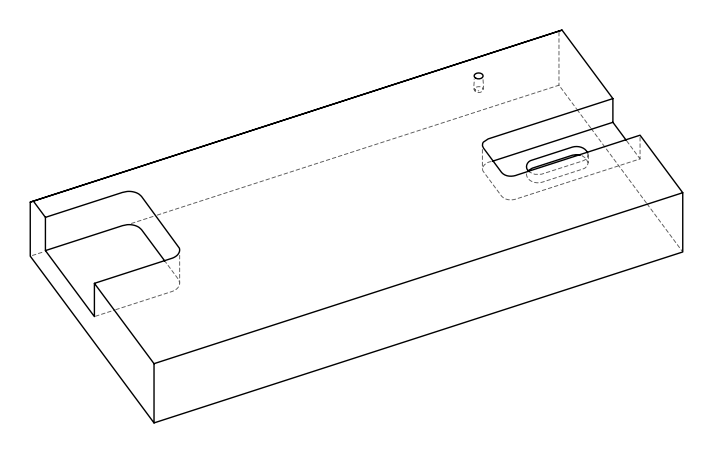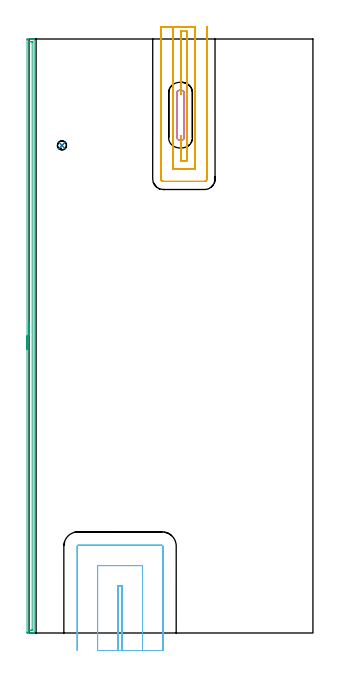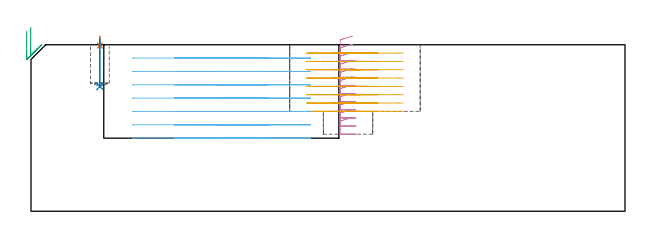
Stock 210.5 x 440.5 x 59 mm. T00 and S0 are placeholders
(PLAN: 6 operations, 4 tool changes, 30.8 min)
(1 SPOT_DRILL | STEP1POCKET | NXT0321_9005460120000 | 0.03 min | 0 mm3)
(2 DRILL_BLIND_HOLE_INTO_CENTER | STEP1POCKET | NXT0301_038 | 0.07 min | 487 mm3)
(3 AREA_MILL | FG_CHAMFER_SURFACE | UGT0205_001 | 7.24 min | 5956 mm3)
(4 MILL_RECTANGULAR_POCKET | POCKET_RECTANGULAR_STRAIGHT | NXT0201_011 | Follow Part, ap 3, ae 75% | 2.84 min | 25381 mm3)
(5 MILL_SLOT | SLOT_PARTIAL_RECTANGULAR | NXT0201_011 | Follow Part, ap 3, ae 75% | 11.84 min | 102211 mm3)
(6 MILL_SLOT_1 | SLOT_PARTIAL_RECTANGULAR_1 | UGT0201_094 | Follow Part, ap 5, ae 75% | 8.83 min | 205247 mm3)
(TOOL NXT0321_9005460120000 | NC Spot Drill, 142deg, 12mm, Carbide, Uncoated | D12 PA142 FL30 Z2)
(TOOL NXT0301_038 | Carbide Drill 6.7mm [860.1-0670-034A1-MM 2214] | D6.7 PA140 FL53 Z2)
(TOOL UGT0205_001 | Chamfer Mill 20 x 3 x 45 deg. | D20 FL50 Z2)
(TOOL NXT0201_011 | ENDMILL 12mm [2P460-1200-NA 1630] | D12 FL38 Z6)
(TOOL UGT0201_094 | End mill 20 mm | D20 FL38 Z4)
(OP 1 SPOT_DRILL)
G17 G21 G94 G90
T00 M6
G54
G17 G0 G90 X24.4 Y361.6 S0 M3
G43 Z69. H0
G94 G81 G98 Z58.712 F250. R62.
G80
M5
M2
(OP 2 DRILL_BLIND_HOLE_INTO_CENTER)
G17 G21 G94 G90
T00 M6
G54
G17 G0 G90 X24.4 Y361.6 S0 M3
G43 Z69. H1
G94 G81 G98 Z44.2 F250. R61.
G80
M5
M2
(OP 3 AREA_MILL)
G17 G21 G94 G90
T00 M6
G54
G17 G0 G90 X-1.5 Y210.25 S1061 M3
G43 Z69. H0
Z63.8
G94 G1 Y210.288 Z62.928 F250.
Y210.402 Z62.064
Y210.591 Z61.212
Y210.853 Z60.38
Y211.187 Z59.574
Y211.59 Z58.8
Y212.058 Z58.064
Y212.59 Z57.372
Y213.179 Z56.729
Y213.822 Z56.14
Y214.514 Z55.608
Y215.25 Z55.14
Y216.024 Z54.737
Y216.83 Z54.403
Y217.662 Z54.141
Y218.513 Z53.952
Y219.378 Z53.838
Y220.25 Z53.8
X-1.499 Y439.889 Z53.801
X-1.496 Y440.296 Z53.802
X-1.491 Y440.49 Z53.805
X-1.095 Y440.5 Z54.2
X0.661 Z55.955
X1.216 Z56.512
X1.539 Z56.835
X2.094 Z57.39
X2.417 Z57.712
X3.064 Z58.364
X3.402 Z58.701
X3.553 Y440.498 Z58.845
X3.698 Y440.49 Z58.988
X3.7 Y440.335 Z59.
Y0.164
X3.698 Y0.01 Z58.988
X3.553 Y0.002 Z58.845
X3.402 Y0. Z58.701
X3.064 Z58.363
X2.417 Z57.712
X1.216 Z56.512
X0.661 Z55.955
X-1.095 Y0.001 Z54.2
X-1.321 Y0.004 Z53.975
X-1.491 Y0.01 Z53.805
X-1.496 Y0.203 Z53.801
X-1.499 Y0.611
X-1.5 Y220.25 Z53.8
X-0.086 Z55.214
X-0.085 Y437.969 Z55.215
X-0.084 Y438.103 Z55.216
X-0.079 Y438.473 Z55.221
X0.279 Y438.492 Z55.579
X0.661 Y438.497 Z55.961
X1.149 Y438.5 Z56.449
X1.539 Z56.839
X2.241 Y438.498 Z57.541
X2.273 Y438.494 Z57.573
X2.28 Y438.491 Z57.58
X2.282 Y438.485 Z57.582
X2.284 Y438.458 Z57.584
X2.285 Y438.237 Z57.585
X2.286 Y438.103 Z57.586
X2.285 Y2.531 Z57.585
X2.284 Y2.397 Z57.584
X2.279 Y2.027 Z57.579
X1.921 Y2.008 Z57.221
X1.539 Y2.003 Z56.839
X1.051 Y2. Z56.351
X0.661 Z55.961
X-0.041 Y2.002 Z55.259
X-0.073 Y2.005 Z55.227
X-0.08 Y2.009 Z55.22
X-0.082 Y2.015 Z55.218
X-0.084 Y2.042 Z55.216
X-0.086 Y2.263 Z55.214
Y2.397
Y220.25
Y221.122 Z55.252
Y221.986 Z55.366
Y222.838 Z55.555
Y223.67 Z55.817
Y224.476 Z56.151
Y225.25 Z56.554
Y225.986 Z57.023
Y226.678 Z57.554
Y227.321 Z58.143
Y227.91 Z58.786
Y228.441 Z59.479
Y228.91 Z60.214
Y229.313 Z60.988
Y229.647 Z61.794
Y229.909 Z62.626
Y230.098 Z63.478
Y230.212 Z64.343
Y230.25 Z65.214
G0 Z69.
M5
M2
(OP 4 MILL_RECTANGULAR_POCKET)
G17 G21 G94 G90
T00 M6
G54
G17 G0 G90 X113.941 Y402.245 S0 M3
G43 Z69. H1
Z62.
G94 G1 X113.719 Y402.333 Z61.936 F250.
X113.338 Y402.4 Z61.832
X111.362 Z61.303
X110.981 Y402.333 Z61.199
X110.621 Y402.19 Z61.095
X110.297 Y401.977 Z60.991
X110.023 Y401.703 Z60.888
X109.81 Y401.379 Z60.784
X109.667 Y401.019 Z60.68
X109.6 Y400.638 Z60.576
Y400.5 Z60.539
Y384. Z56.118
Y367.5 F500.
G3 X111.5 Y365.6 R1.9
G1 X113.2
G3 X115.1 Y367.5 R1.9
G1 Y400.5
G3 X113.2 Y402.4 R1.9
G1 X111.5
G3 X109.6 Y400.5 R1.9
G1 Y384.
Y383.
G0 X113.941 Y402.245 Z59.118
G1 X113.719 Y402.333 Z59.054 F250.
X113.338 Y402.4 Z58.95
X111.362 Z58.421
X110.981 Y402.333 Z58.317
X110.621 Y402.19 Z58.213
X110.297 Y401.977 Z58.11
X110.023 Y401.703 Z58.006
X109.81 Y401.379 Z57.902
X109.667 Y401.019 Z57.798
X109.6 Y400.638 Z57.694
Y400.5 Z57.657
Y384. Z53.236
Y367.5 F500.
G3 X111.5 Y365.6 R1.9
G1 X113.2
G3 X115.1 Y367.5 R1.9
G1 Y400.5
G3 X113.2 Y402.4 R1.9
G1 X111.5
G3 X109.6 Y400.5 R1.9
G1 Y384.
Y383.
G0 X113.941 Y402.245 Z56.236
G1 X113.719 Y402.333 Z56.172 F250.
X113.338 Y402.4 Z56.069
X111.362 Z55.539
X110.981 Y402.333 Z55.435
X110.621 Y402.19 Z55.332
X110.297 Y401.977 Z55.228
X110.023 Y401.703 Z55.124
X109.81 Y401.379 Z55.02
X109.667 Y401.019 Z54.916
X109.6 Y400.638 Z54.813
Y400.5 Z54.776
Y384. Z50.354
Y367.5 F500.
G3 X111.5 Y365.6 R1.9
G1 X113.2
G3 X115.1 Y367.5 R1.9
G1 Y400.5
G3 X113.2 Y402.4 R1.9
G1 X111.5
G3 X109.6 Y400.5 R1.9
G1 Y384.
Y383.
G0 X113.941 Y402.245 Z53.354
G1 X113.719 Y402.333 Z53.291 F250.
X113.338 Y402.4 Z53.187
X111.362 Z52.657
X110.981 Y402.333 Z52.554
X110.621 Y402.19 Z52.45
X110.297 Y401.977 Z52.346
X110.023 Y401.703 Z52.242
X109.81 Y401.379 Z52.138
X109.667 Y401.019 Z52.035
X109.6 Y400.638 Z51.931
Y400.5 Z51.894
Y384. Z47.473
Y367.5 F500.
G3 X111.5 Y365.6 R1.9
G1 X113.2
G3 X115.1 Y367.5 R1.9
G1 Y400.5
G3 X113.2 Y402.4 R1.9
G1 X111.5
G3 X109.6 Y400.5 R1.9
G1 Y384.
Y383.
G0 X113.941 Y402.245 Z50.473
G1 X113.719 Y402.333 Z50.409 F250.
X113.338 Y402.4 Z50.305
X111.362 Z49.776
X110.981 Y402.333 Z49.672
X110.621 Y402.19 Z49.568
X110.297 Y401.977 Z49.464
X110.023 Y401.703 Z49.36
X109.81 Y401.379 Z49.257
X109.667 Y401.019 Z49.153
X109.6 Y400.638 Z49.049
Y400.5 Z49.012
Y384. Z44.591
Y367.5 F500.
G3 X111.5 Y365.6 R1.9
G1 X113.2
G3 X115.1 Y367.5 R1.9
G1 Y400.5
G3 X113.2 Y402.4 R1.9
G1 X111.5
G3 X109.6 Y400.5 R1.9
G1 Y384.
Y383.
G0 X113.941 Y402.245 Z47.591
G1 X113.719 Y402.333 Z47.527 F250.
X113.338 Y402.4 Z47.423
X111.362 Z46.894
X110.981 Y402.333 Z46.79
X110.621 Y402.19 Z46.686
X110.297 Y401.977 Z46.582
X110.023 Y401.703 Z46.479
X109.81 Y401.379 Z46.375
X109.667 Y401.019 Z46.271
X109.6 Y400.638 Z46.167
Y400.5 Z46.13
Y384. Z41.709
Y367.5 F500.
G3 X111.5 Y365.6 R1.9
G1 X113.2
G3 X115.1 Y367.5 R1.9
G1 Y400.5
G3 X113.2 Y402.4 R1.9
G1 X111.5
G3 X109.6 Y400.5 R1.9
G1 Y384.
Y383.
G0 X113.941 Y402.245 Z44.709
G1 X113.719 Y402.333 Z44.645 F250.
X113.338 Y402.4 Z44.541
X111.362 Z44.012
X110.981 Y402.333 Z43.908
X110.621 Y402.19 Z43.804
X110.297 Y401.977 Z43.701
X110.023 Y401.703 Z43.597
X109.81 Y401.379 Z43.493
X109.667 Y401.019 Z43.389
X109.6 Y400.638 Z43.285
Y400.5 Z43.248
Y384. Z38.827
Y367.5 F500.
G3 X111.5 Y365.6 R1.9
G1 X113.2
G3 X115.1 Y367.5 R1.9
G1 Y400.5
G3 X113.2 Y402.4 R1.9
G1 X111.5
G3 X109.6 Y400.5 R1.9
G1 Y384.
Y383.
G0 X113.941 Y402.245 Z41.827
G1 X113.719 Y402.333 Z41.763 F250.
X113.338 Y402.4 Z41.66
X111.362 Z41.13
X110.981 Y402.333 Z41.026
X110.621 Y402.19 Z40.923
X110.297 Y401.977 Z40.819
X110.023 Y401.703 Z40.715
X109.81 Y401.379 Z40.611
X109.667 Y401.019 Z40.507
X109.6 Y400.638 Z40.404
Y400.5 Z40.367
Y384. Z35.945
Y367.5 F500.
G3 X111.5 Y365.6 R1.9
G1 X113.2
G3 X115.1 Y367.5 R1.9
G1 Y400.5
G3 X113.2 Y402.4 R1.9
G1 X111.5
G3 X109.6 Y400.5 R1.9
G1 Y384.
Y383.
G0 X113.941 Y402.245 Z38.945
G1 X113.719 Y402.333 Z38.882 F250.
X113.338 Y402.4 Z38.778
X111.362 Z38.248
X110.981 Y402.333 Z38.145
X110.621 Y402.19 Z38.041
X110.297 Y401.977 Z37.937
X110.023 Y401.703 Z37.833
X109.81 Y401.379 Z37.729
X109.667 Y401.019 Z37.626
X109.6 Y400.638 Z37.522
Y400.5 Z37.485
Y384. Z33.064
Y367.5 F500.
G3 X111.5 Y365.6 R1.9
G1 X113.2
G3 X115.1 Y367.5 R1.9
G1 Y400.5
G3 X113.2 Y402.4 R1.9
G1 X111.5
G3 X109.6 Y400.5 R1.9
G1 Y384.
Y383.
G0 X113.941 Y402.245 Z36.064
G1 X113.719 Y402.333 Z36. F250.
X113.338 Y402.4 Z35.896
X111.362 Z35.366
X110.981 Y402.333 Z35.263
X110.621 Y402.19 Z35.159
X110.297 Y401.977 Z35.055
X110.023 Y401.703 Z34.951
X109.81 Y401.379 Z34.848
X109.667 Y401.019 Z34.744
X109.6 Y400.638 Z34.64
Y400.5 Z34.603
Y384. Z30.182
Y367.5 F500.
G3 X111.5 Y365.6 R1.9
G1 X113.2
G3 X115.1 Y367.5 R1.9
G1 Y400.5
G3 X113.2 Y402.4 R1.9
G1 X111.5
G3 X109.6 Y400.5 R1.9
G1 Y384.
Y383.
G0 X113.941 Y402.245 Z33.182
G1 X113.719 Y402.333 Z33.118 F250.
X113.338 Y402.4 Z33.014
X111.362 Z32.485
X110.981 Y402.333 Z32.381
X110.621 Y402.19 Z32.277
X110.297 Y401.977 Z32.173
X110.023 Y401.703 Z32.07
X109.81 Y401.379 Z31.966
X109.667 Y401.019 Z31.862
X109.6 Y400.638 Z31.758
Y400.5 Z31.721
Y384. Z27.3
Y367.5 F500.
G3 X111.5 Y365.6 R1.9
G1 X113.2
G3 X115.1 Y367.5 R1.9
G1 Y400.5
G3 X113.2 Y402.4 R1.9
G1 X111.5
G3 X109.6 Y400.5 R1.9
G1 Y384.
Y383.
G0 Z69.
M5
M2
(OP 5 MILL_SLOT)
G17 G21 G94 G90
T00 M6
G54
G17 G0 G90 X112.7 Y399.4 S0 M3
G43 Z69. H1
Z56.05
G94 G1 Y402.4 F250.
Y446.5 F500.
G3 X116.9 Y446.5 R6.
G1 Y349.9
X112.7
Y365.6
Y368.6 F250.
G0 Z69.
X106.7 Y449.5
Z56.05
G1 Y446.5
Y343.9 F500.
X122.9
Y446.5
Y449.5 F250.
X97.7
Y446.5
Y336.6 F500.
G3 X99.4 Y334.9 R1.7
G1 X130.2
G3 X131.9 Y336.6 R1.7
G1 Y446.5
Y449.5 F250.
G0 Z69.
X112.7 Y399.4
Z53.1
G1 Y402.4
Y446.5 F500.
G3 X116.9 Y446.5 R6.
G1 Y349.9
X112.7
Y365.6
Y368.6 F250.
G0 Z69.
X106.7 Y449.5
Z53.1
G1 Y446.5
Y343.9 F500.
X122.9
Y446.5
Y449.5 F250.
X97.7
Y446.5
Y336.6 F500.
G3 X99.4 Y334.9 R1.7
G1 X130.2
G3 X131.9 Y336.6 R1.7
G1 Y446.5
Y449.5 F250.
G0 Z69.
X112.7 Y399.4
Z50.15
G1 Y402.4
Y446.5 F500.
G3 X116.9 Y446.5 R6.
G1 Y349.9
X112.7
Y365.6
Y368.6 F250.
G0 Z69.
X106.7 Y449.5
Z50.15
G1 Y446.5
Y343.9 F500.
X122.9
Y446.5
Y449.5 F250.
X97.7
Y446.5
Y336.6 F500.
G3 X99.4 Y334.9 R1.7
G1 X130.2
G3 X131.9 Y336.6 R1.7
G1 Y446.5
Y449.5 F250.
G0 Z69.
X112.7 Y399.4
Z47.2
G1 Y402.4
Y446.5 F500.
G3 X116.9 Y446.5 R6.
G1 Y349.9
X112.7
Y365.6
Y368.6 F250.
G0 Z69.
X106.7 Y449.5
Z47.2
G1 Y446.5
Y343.9 F500.
X122.9
Y446.5
Y449.5 F250.
X97.7
Y446.5
Y336.6 F500.
G3 X99.4 Y334.9 R1.7
G1 X130.2
G3 X131.9 Y336.6 R1.7
G1 Y446.5
Y449.5 F250.
G0 Z69.
X112.7 Y399.4
Z44.25
G1 Y402.4
Y446.5 F500.
G3 X116.9 Y446.5 R6.
G1 Y349.9
X112.7
Y365.6
Y368.6 F250.
G0 Z69.
X106.7 Y449.5
Z44.25
G1 Y446.5
Y343.9 F500.
X122.9
Y446.5
Y449.5 F250.
X97.7
Y446.5
Y336.6 F500.
G3 X99.4 Y334.9 R1.7
G1 X130.2
G3 X131.9 Y336.6 R1.7
G1 Y446.5
Y449.5 F250.
G0 Z69.
X112.7 Y399.4
Z41.3
G1 Y402.4
Y446.5 F500.
G3 X116.9 Y446.5 R6.
G1 Y349.9
X112.7
Y365.6
Y368.6 F250.
G0 Z69.
X106.7 Y449.5
Z41.3
G1 Y446.5
Y343.9 F500.
X122.9
Y446.5
Y449.5 F250.
X97.7
Y446.5
Y336.6 F500.
G3 X99.4 Y334.9 R1.7
G1 X130.2
G3 X131.9 Y336.6 R1.7
G1 Y446.5
Y449.5 F250.
G0 Z69.
X112.7 Y399.4
Z38.35
G1 Y402.4
Y446.5 F500.
G3 X116.9 Y446.5 R6.
G1 Y349.9
X112.7
Y365.6
Y368.6 F250.
G0 Z69.
X106.7 Y449.5
Z38.35
G1 Y446.5
Y343.9 F500.
X122.9
Y446.5
Y449.5 F250.
X97.7
Y446.5
Y336.6 F500.
G3 X99.4 Y334.9 R1.7
G1 X130.2
G3 X131.9 Y336.6 R1.7
G1 Y446.5
Y449.5 F250.
G0 Z69.
X112.7 Y399.4
Z35.4
G1 Y402.4
Y446.5 F500.
G3 X116.9 Y446.5 R6.
G1 Y349.9
X112.7
Y365.6
Y368.6 F250.
G0 Z69.
X106.7 Y449.5
Z35.4
G1 Y446.5
Y343.9 F500.
X122.9
Y446.5
Y449.5 F250.
X97.7
Y446.5
Y336.6 F500.
G3 X99.4 Y334.9 R1.7
G1 X130.2
G3 X131.9 Y336.6 R1.7
G1 Y446.5
Y449.5 F250.
G0 Z69.
M5
M2
(OP 6 MILL_SLOT_1)
G17 G21 G94 G90
T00 M6
G54
G17 G0 G90 X69.1 Y-13. S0 M3
G43 Z69. H0
Z54.271
G94 G1 Y-10. F250.
Y35. F500.
X65.8
Y-10.
Y-13. F250.
X84.1
Y-10.
Y50. F500.
X50.8
Y-10.
Y-13. F250.
X99.1
Y-10.
Y64.4 F500.
G3 X98.5 Y65. R0.6
G1 X36.4
G3 X35.8 Y64.4 R0.6
G1 Y-10.
Y-13. F250.
G0 X69.1 Z49.543
G1 Y-10.
Y35. F500.
X65.8
Y-10.
Y-13. F250.
X84.1
Y-10.
Y50. F500.
X50.8
Y-10.
Y-13. F250.
X99.1
Y-10.
Y64.4 F500.
G3 X98.5 Y65. R0.6
G1 X36.4
G3 X35.8 Y64.4 R0.6
G1 Y-10.
Y-13. F250.
G0 X69.1 Z44.814
G1 Y-10.
Y35. F500.
X65.8
Y-10.
Y-13. F250.
X84.1
Y-10.
Y50. F500.
X50.8
Y-10.
Y-13. F250.
X99.1
Y-10.
Y64.4 F500.
G3 X98.5 Y65. R0.6
G1 X36.4
G3 X35.8 Y64.4 R0.6
G1 Y-10.
Y-13. F250.
G0 X69.1 Z40.086
G1 Y-10.
Y35. F500.
X65.8
Y-10.
Y-13. F250.
X84.1
Y-10.
Y50. F500.
X50.8
Y-10.
Y-13. F250.
X99.1
Y-10.
Y64.4 F500.
G3 X98.5 Y65. R0.6
G1 X36.4
G3 X35.8 Y64.4 R0.6
G1 Y-10.
Y-13. F250.
G0 X69.1 Z35.357
G1 Y-10.
Y35. F500.
X65.8
Y-10.
Y-13. F250.
X84.1
Y-10.
Y50. F500.
X50.8
Y-10.
Y-13. F250.
X99.1
Y-10.
Y64.4 F500.
G3 X98.5 Y65. R0.6
G1 X36.4
G3 X35.8 Y64.4 R0.6
G1 Y-10.
Y-13. F250.
G0 X69.1 Z30.629
G1 Y-10.
Y35. F500.
X65.8
Y-10.
Y-13. F250.
X84.1
Y-10.
Y50. F500.
X50.8
Y-10.
Y-13. F250.
X99.1
Y-10.
Y64.4 F500.
G3 X98.5 Y65. R0.6
G1 X36.4
G3 X35.8 Y64.4 R0.6
G1 Y-10.
Y-13. F250.
G0 X69.1 Z25.9
G1 Y-10.
Y35. F500.
X65.8
Y-10.
Y-13. F250.
X84.1
Y-10.
Y50. F500.
X50.8
Y-10.
Y-13. F250.
X99.1
Y-10.
Y64.4 F500.
G3 X98.5 Y65. R0.6
G1 X36.4
G3 X35.8 Y64.4 R0.6
G1 Y-10.
Y-13. F250.
G0 Z69.
M5
M2
